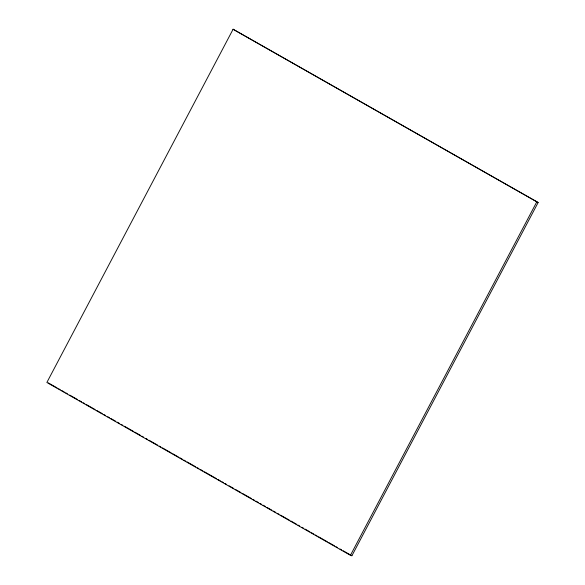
<?xml version="1.0" encoding="UTF-8"?>
<svg xmlns="http://www.w3.org/2000/svg" width="585" height="585" viewBox="0 0 585 585"><rect width="100%" height="100%" fill="white"/><g stroke="black" fill="none" stroke-linecap="round" stroke-linejoin="round"><path stroke-width="0.88" d="M233.101 29.25L46.866 382.473L350.437 555.311L351.899 555.75L538.134 202.527L233.101 29.25L538.134 202.527M350.437 555.311L536.664 202.096M48.336 382.904L57.052 387.87M58.639 388.776L60.218 389.676M61.805 390.575L64.182 391.935M65.769 392.835L67.355 393.742M69.732 395.094L77.659 399.606M79.246 400.506L81.622 401.858M83.209 402.765L84.796 403.665M86.375 404.571L95.099 409.537M96.679 410.436L102.229 413.595M103.816 414.494L105.402 415.401M107.779 416.754L109.366 417.653M110.945 418.56L115.706 421.266M117.293 422.173L119.669 423.525M121.256 424.425L122.835 425.332M124.422 426.231L133.139 431.196M134.726 432.096L140.276 435.255M141.862 436.161L143.442 437.061M145.826 438.414L147.405 439.32M148.992 440.22L157.716 445.185M159.296 446.084L160.882 446.991M162.469 447.891L171.186 452.856M172.772 453.763L178.323 456.922M179.902 457.821L182.286 459.174M183.865 460.081L185.452 460.98M187.039 461.879L195.756 466.845M197.342 467.751L198.929 468.651M200.516 469.558L202.893 470.91M204.479 471.81L216.362 478.581M217.949 479.481L220.326 480.833M221.912 481.74L223.499 482.64M225.086 483.546L226.673 484.446M229.049 485.799L233.803 488.512M235.389 489.411L240.94 492.57M242.519 493.469L251.243 498.435M252.822 499.341L254.409 500.241M255.996 501.148L258.373 502.5M259.959 503.4L261.546 504.307M263.133 505.206L265.51 506.559M267.089 507.466L271.849 510.171M273.436 511.071L275.813 512.423M277.4 513.33L278.979 514.23M280.566 515.136L289.283 520.102M290.869 521.001L296.419 524.16M298.006 525.059L299.593 525.966M301.97 527.319L303.549 528.218M305.136 529.125L309.896 531.831M311.476 532.738L313.86 534.09M315.439 534.99L317.026 535.897M318.613 536.796L327.329 541.761M328.916 542.661L334.466 545.82M336.046 546.726L337.633 547.626M340.009 548.979L341.596 549.885M343.183 550.785L351.899 555.75"/></g></svg>
